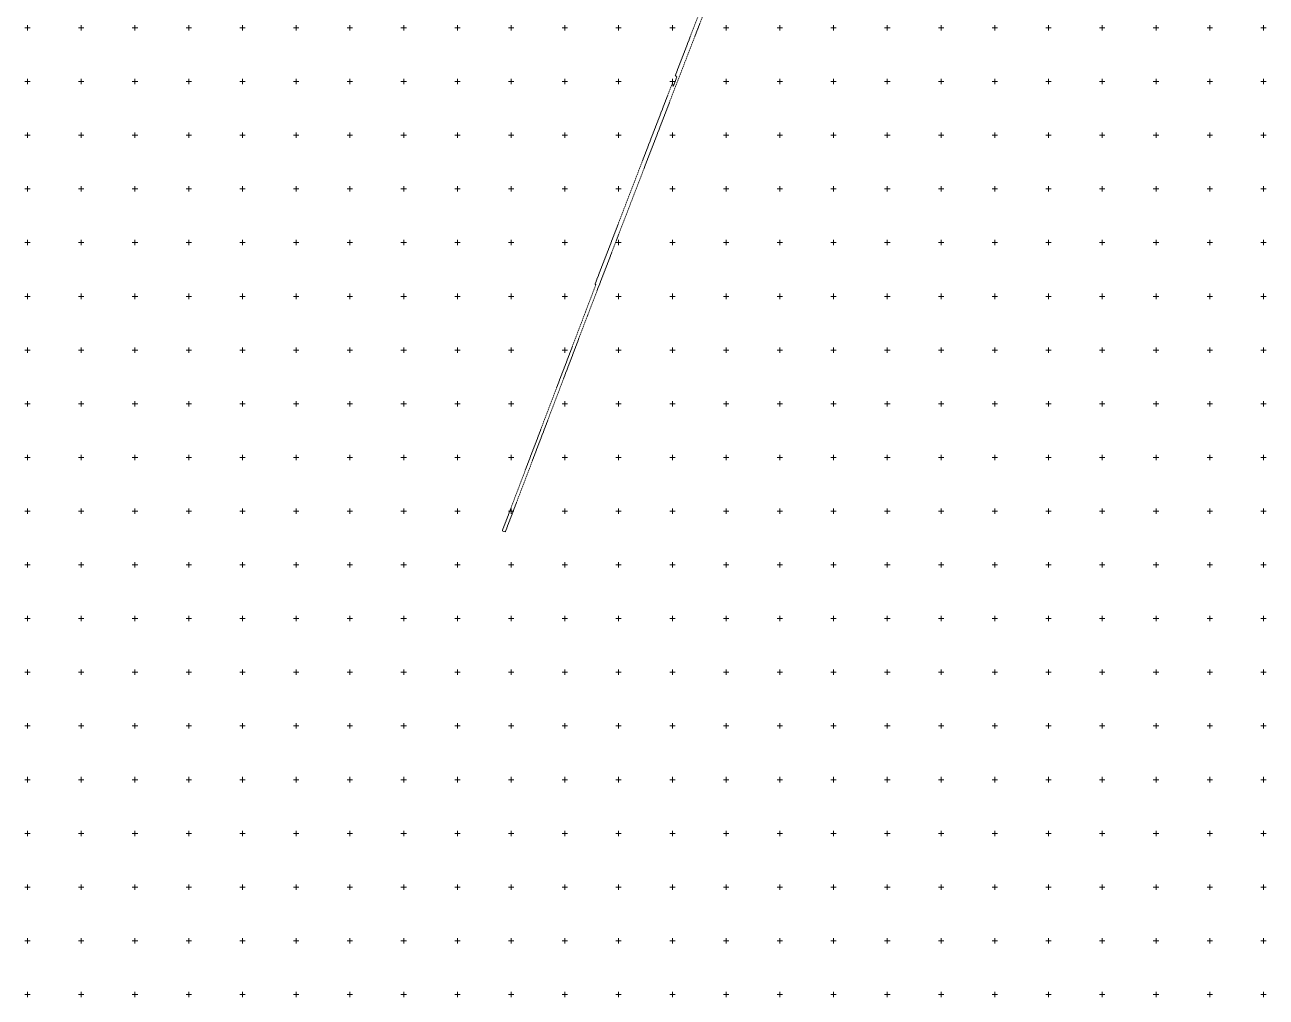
# Model space of a CAD drawing. Header units: metres. Extents: x 7536658 to 7539479, y 5878998 to 5880901.
# Drawn here: x 7538048 to 7539202, y 5878998 to 5879903 of the extents above; entities that cross this region are included whole.
import ezdxf

# ---------------------------------------------------------------- set-up
doc = ezdxf.new("R2010")
doc.units = ezdxf.units.M
doc.linetypes.add('1', pattern=[0])
doc.linetypes.add('GUK', pattern=[2, 1.5, -0.5])
doc.layers.add('Kontury', color=96, linetype='GUK', lineweight=18, true_color=0x008000)
doc.layers.add('Podzial_sekcyjny_krzyze', color=7, linetype='1', lineweight=18)

msp = doc.modelspace()

# ---------------------------------------------------------------- linework, layer by layer
at = {"layer": 'Kontury'}
for p, q in [((7538744.3, 5880094.2), (7538652.7, 5879855.5)), ((7538673.7, 5879899.2), (7538690.5, 5879943)), ((7538672.8, 5879896.9), (7538673.7, 5879899.2)), ((7538599.7, 5879706.8), (7538672.8, 5879896.9)), ((7538654.2, 5879854.3), (7538650.8, 5879845.4)), ((7538652.7, 5879855.5), (7538654.2, 5879854.3)), ((7538650, 5879848.5), (7538578.1, 5879661.4)), ((7538650.8, 5879845.4), (7538650, 5879848.5)), ((7538581.1, 5879658.3), (7538598, 5879702.3)), ((7538598, 5879702.3), (7538599.7, 5879706.8)), ((7538578.8, 5879660.8), (7538569.1, 5879635.4)), ((7538571.2, 5879632.4), (7538581.1, 5879658.3)), ((7538578.1, 5879661.4), (7538578.8, 5879660.8)), ((7538569.1, 5879635.4), (7538491.7, 5879431.6)), ((7538494.6, 5879430.8), (7538571.2, 5879632.4)), ((7538491.7, 5879431.6), (7538494.6, 5879430.8))]:
    msp.add_line(p, q, dxfattribs=at)
at = {"layer": 'Podzial_sekcyjny_krzyze'}
for p, q in [((7538047.5, 5879900), (7538052.5, 5879900)), ((7538050, 5879897.5), (7538050, 5879902.5)), ((7538097.5, 5879900), (7538102.5, 5879900)), ((7538100, 5879897.5), (7538100, 5879902.5)), ((7538147.5, 5879900), (7538152.5, 5879900)), ((7538150, 5879897.5), (7538150, 5879902.5)), ((7538197.5, 5879900), (7538202.5, 5879900)), ((7538200, 5879897.5), (7538200, 5879902.5)), ((7538247.5, 5879900), (7538252.5, 5879900)), ((7538250, 5879897.5), (7538250, 5879902.5)), ((7538297.5, 5879900), (7538302.5, 5879900)), ((7538300, 5879897.5), (7538300, 5879902.5)), ((7538347.5, 5879900), (7538352.5, 5879900)), ((7538350, 5879897.5), (7538350, 5879902.5)), ((7538397.5, 5879900), (7538402.5, 5879900)), ((7538400, 5879897.5), (7538400, 5879902.5)), ((7538447.5, 5879900), (7538452.5, 5879900)), ((7538450, 5879897.5), (7538450, 5879902.5)), ((7538497.5, 5879900), (7538502.5, 5879900)), ((7538500, 5879897.5), (7538500, 5879902.5)), ((7538547.5, 5879900), (7538552.5, 5879900)), ((7538550, 5879897.5), (7538550, 5879902.5)), ((7538597.5, 5879900), (7538602.5, 5879900)), ((7538600, 5879897.5), (7538600, 5879902.5)), ((7538647.5, 5879900), (7538652.5, 5879900)), ((7538650, 5879897.5), (7538650, 5879902.5)), ((7538697.5, 5879900), (7538702.5, 5879900)), ((7538700, 5879897.5), (7538700, 5879902.5)), ((7538747.5, 5879900), (7538752.5, 5879900)), ((7538750, 5879897.5), (7538750, 5879902.5)), ((7538797.5, 5879900), (7538802.5, 5879900)), ((7538800, 5879897.5), (7538800, 5879902.5)), ((7538847.5, 5879900), (7538852.5, 5879900)), ((7538850, 5879897.5), (7538850, 5879902.5)), ((7538897.5, 5879900), (7538902.5, 5879900)), ((7538900, 5879897.5), (7538900, 5879902.5)), ((7538947.5, 5879900), (7538952.5, 5879900)), ((7538950, 5879897.5), (7538950, 5879902.5)), ((7538997.5, 5879900), (7539002.5, 5879900)), ((7539000, 5879897.5), (7539000, 5879902.5)), ((7539047.5, 5879900), (7539052.5, 5879900)), ((7539050, 5879897.5), (7539050, 5879902.5)), ((7539097.5, 5879900), (7539102.5, 5879900)), ((7539100, 5879897.5), (7539100, 5879902.5)), ((7539147.5, 5879900), (7539152.5, 5879900)), ((7539150, 5879897.5), (7539150, 5879902.5)), ((7539197.5, 5879900), (7539202.5, 5879900)), ((7539200, 5879897.5), (7539200, 5879902.5)), ((7538050, 5879847.5), (7538050, 5879852.5)), ((7538100, 5879847.5), (7538100, 5879852.5)), ((7538150, 5879847.5), (7538150, 5879852.5)), ((7538200, 5879847.5), (7538200, 5879852.5)), ((7538250, 5879847.5), (7538250, 5879852.5)), ((7538300, 5879847.5), (7538300, 5879852.5)), ((7538350, 5879847.5), (7538350, 5879852.5)), ((7538400, 5879847.5), (7538400, 5879852.5)), ((7538450, 5879847.5), (7538450, 5879852.5)), ((7538500, 5879847.5), (7538500, 5879852.5)), ((7538550, 5879847.5), (7538550, 5879852.5)), ((7538600, 5879847.5), (7538600, 5879852.5)), ((7538650, 5879847.5), (7538650, 5879852.5)), ((7538700, 5879847.5), (7538700, 5879852.5)), ((7538750, 5879847.5), (7538750, 5879852.5)), ((7538800, 5879847.5), (7538800, 5879852.5)), ((7538850, 5879847.5), (7538850, 5879852.5)), ((7538900, 5879847.5), (7538900, 5879852.5)), ((7538950, 5879847.5), (7538950, 5879852.5)), ((7539000, 5879847.5), (7539000, 5879852.5)), ((7539050, 5879847.5), (7539050, 5879852.5)), ((7539100, 5879847.5), (7539100, 5879852.5)), ((7539150, 5879847.5), (7539150, 5879852.5)), ((7539200, 5879847.5), (7539200, 5879852.5)), ((7538047.5, 5879850), (7538052.5, 5879850)), ((7538097.5, 5879850), (7538102.5, 5879850)), ((7538147.5, 5879850), (7538152.5, 5879850)), ((7538197.5, 5879850), (7538202.5, 5879850)), ((7538247.5, 5879850), (7538252.5, 5879850)), ((7538297.5, 5879850), (7538302.5, 5879850)), ((7538347.5, 5879850), (7538352.5, 5879850)), ((7538397.5, 5879850), (7538402.5, 5879850)), ((7538447.5, 5879850), (7538452.5, 5879850)), ((7538497.5, 5879850), (7538502.5, 5879850)), ((7538547.5, 5879850), (7538552.5, 5879850)), ((7538597.5, 5879850), (7538602.5, 5879850)), ((7538647.5, 5879850), (7538652.5, 5879850)), ((7538697.5, 5879850), (7538702.5, 5879850)), ((7538747.5, 5879850), (7538752.5, 5879850)), ((7538797.5, 5879850), (7538802.5, 5879850)), ((7538847.5, 5879850), (7538852.5, 5879850)), ((7538897.5, 5879850), (7538902.5, 5879850)), ((7538947.5, 5879850), (7538952.5, 5879850)), ((7538997.5, 5879850), (7539002.5, 5879850)), ((7539047.5, 5879850), (7539052.5, 5879850)), ((7539097.5, 5879850), (7539102.5, 5879850)), ((7539147.5, 5879850), (7539152.5, 5879850)), ((7539197.5, 5879850), (7539202.5, 5879850)), ((7538047.5, 5879800), (7538052.5, 5879800)), ((7538050, 5879797.5), (7538050, 5879802.5)), ((7538097.5, 5879800), (7538102.5, 5879800)), ((7538100, 5879797.5), (7538100, 5879802.5)), ((7538147.5, 5879800), (7538152.5, 5879800)), ((7538150, 5879797.5), (7538150, 5879802.5)), ((7538197.5, 5879800), (7538202.5, 5879800)), ((7538200, 5879797.5), (7538200, 5879802.5)), ((7538247.5, 5879800), (7538252.5, 5879800)), ((7538250, 5879797.5), (7538250, 5879802.5)), ((7538297.5, 5879800), (7538302.5, 5879800)), ((7538300, 5879797.5), (7538300, 5879802.5)), ((7538347.5, 5879800), (7538352.5, 5879800)), ((7538350, 5879797.5), (7538350, 5879802.5)), ((7538397.5, 5879800), (7538402.5, 5879800)), ((7538400, 5879797.5), (7538400, 5879802.5)), ((7538447.5, 5879800), (7538452.5, 5879800)), ((7538450, 5879797.5), (7538450, 5879802.5)), ((7538497.5, 5879800), (7538502.5, 5879800)), ((7538500, 5879797.5), (7538500, 5879802.5)), ((7538547.5, 5879800), (7538552.5, 5879800)), ((7538550, 5879797.5), (7538550, 5879802.5)), ((7538597.5, 5879800), (7538602.5, 5879800)), ((7538600, 5879797.5), (7538600, 5879802.5)), ((7538647.5, 5879800), (7538652.5, 5879800)), ((7538650, 5879797.5), (7538650, 5879802.5)), ((7538697.5, 5879800), (7538702.5, 5879800)), ((7538700, 5879797.5), (7538700, 5879802.5)), ((7538747.5, 5879800), (7538752.5, 5879800)), ((7538750, 5879797.5), (7538750, 5879802.5)), ((7538797.5, 5879800), (7538802.5, 5879800)), ((7538800, 5879797.5), (7538800, 5879802.5)), ((7538847.5, 5879800), (7538852.5, 5879800)), ((7538850, 5879797.5), (7538850, 5879802.5)), ((7538897.5, 5879800), (7538902.5, 5879800)), ((7538900, 5879797.5), (7538900, 5879802.5)), ((7538947.5, 5879800), (7538952.5, 5879800)), ((7538950, 5879797.5), (7538950, 5879802.5)), ((7538997.5, 5879800), (7539002.5, 5879800)), ((7539000, 5879797.5), (7539000, 5879802.5)), ((7539047.5, 5879800), (7539052.5, 5879800)), ((7539050, 5879797.5), (7539050, 5879802.5)), ((7539097.5, 5879800), (7539102.5, 5879800)), ((7539100, 5879797.5), (7539100, 5879802.5)), ((7539147.5, 5879800), (7539152.5, 5879800)), ((7539150, 5879797.5), (7539150, 5879802.5)), ((7539197.5, 5879800), (7539202.5, 5879800)), ((7539200, 5879797.5), (7539200, 5879802.5)), ((7538047.5, 5879750), (7538052.5, 5879750)), ((7538050, 5879747.5), (7538050, 5879752.5)), ((7538097.5, 5879750), (7538102.5, 5879750)), ((7538100, 5879747.5), (7538100, 5879752.5)), ((7538147.5, 5879750), (7538152.5, 5879750)), ((7538150, 5879747.5), (7538150, 5879752.5)), ((7538197.5, 5879750), (7538202.5, 5879750)), ((7538200, 5879747.5), (7538200, 5879752.5)), ((7538247.5, 5879750), (7538252.5, 5879750)), ((7538250, 5879747.5), (7538250, 5879752.5)), ((7538297.5, 5879750), (7538302.5, 5879750)), ((7538300, 5879747.5), (7538300, 5879752.5)), ((7538347.5, 5879750), (7538352.5, 5879750)), ((7538350, 5879747.5), (7538350, 5879752.5)), ((7538397.5, 5879750), (7538402.5, 5879750)), ((7538400, 5879747.5), (7538400, 5879752.5)), ((7538447.5, 5879750), (7538452.5, 5879750)), ((7538450, 5879747.5), (7538450, 5879752.5)), ((7538497.5, 5879750), (7538502.5, 5879750)), ((7538500, 5879747.5), (7538500, 5879752.5)), ((7538547.5, 5879750), (7538552.5, 5879750)), ((7538550, 5879747.5), (7538550, 5879752.5)), ((7538597.5, 5879750), (7538602.5, 5879750)), ((7538600, 5879747.5), (7538600, 5879752.5)), ((7538647.5, 5879750), (7538652.5, 5879750)), ((7538650, 5879747.5), (7538650, 5879752.5)), ((7538697.5, 5879750), (7538702.5, 5879750)), ((7538700, 5879747.5), (7538700, 5879752.5)), ((7538747.5, 5879750), (7538752.5, 5879750)), ((7538750, 5879747.5), (7538750, 5879752.5)), ((7538797.5, 5879750), (7538802.5, 5879750)), ((7538800, 5879747.5), (7538800, 5879752.5)), ((7538847.5, 5879750), (7538852.5, 5879750)), ((7538850, 5879747.5), (7538850, 5879752.5)), ((7538897.5, 5879750), (7538902.5, 5879750)), ((7538900, 5879747.5), (7538900, 5879752.5)), ((7538947.5, 5879750), (7538952.5, 5879750)), ((7538950, 5879747.5), (7538950, 5879752.5)), ((7538997.5, 5879750), (7539002.5, 5879750)), ((7539000, 5879747.5), (7539000, 5879752.5)), ((7539047.5, 5879750), (7539052.5, 5879750)), ((7539050, 5879747.5), (7539050, 5879752.5)), ((7539097.5, 5879750), (7539102.5, 5879750)), ((7539100, 5879747.5), (7539100, 5879752.5)), ((7539147.5, 5879750), (7539152.5, 5879750)), ((7539150, 5879747.5), (7539150, 5879752.5)), ((7539197.5, 5879750), (7539202.5, 5879750)), ((7539200, 5879747.5), (7539200, 5879752.5)), ((7538050, 5879697.5), (7538050, 5879702.5)), ((7538100, 5879697.5), (7538100, 5879702.5)), ((7538150, 5879697.5), (7538150, 5879702.5)), ((7538200, 5879697.5), (7538200, 5879702.5)), ((7538250, 5879697.5), (7538250, 5879702.5)), ((7538300, 5879697.5), (7538300, 5879702.5)), ((7538350, 5879697.5), (7538350, 5879702.5)), ((7538400, 5879697.5), (7538400, 5879702.5)), ((7538450, 5879697.5), (7538450, 5879702.5)), ((7538500, 5879697.5), (7538500, 5879702.5)), ((7538550, 5879697.5), (7538550, 5879702.5)), ((7538600, 5879697.5), (7538600, 5879702.5)), ((7538650, 5879697.5), (7538650, 5879702.5)), ((7538700, 5879697.5), (7538700, 5879702.5)), ((7538750, 5879697.5), (7538750, 5879702.5)), ((7538800, 5879697.5), (7538800, 5879702.5)), ((7538850, 5879697.5), (7538850, 5879702.5)), ((7538900, 5879697.5), (7538900, 5879702.5)), ((7538950, 5879697.5), (7538950, 5879702.5)), ((7539000, 5879697.5), (7539000, 5879702.5)), ((7539050, 5879697.5), (7539050, 5879702.5)), ((7539100, 5879697.5), (7539100, 5879702.5)), ((7539150, 5879697.5), (7539150, 5879702.5)), ((7539200, 5879697.5), (7539200, 5879702.5)), ((7538047.5, 5879700), (7538052.5, 5879700)), ((7538097.5, 5879700), (7538102.5, 5879700)), ((7538147.5, 5879700), (7538152.5, 5879700)), ((7538197.5, 5879700), (7538202.5, 5879700)), ((7538247.5, 5879700), (7538252.5, 5879700)), ((7538297.5, 5879700), (7538302.5, 5879700)), ((7538347.5, 5879700), (7538352.5, 5879700)), ((7538397.5, 5879700), (7538402.5, 5879700)), ((7538447.5, 5879700), (7538452.5, 5879700)), ((7538497.5, 5879700), (7538502.5, 5879700)), ((7538547.5, 5879700), (7538552.5, 5879700)), ((7538597.5, 5879700), (7538602.5, 5879700)), ((7538647.5, 5879700), (7538652.5, 5879700)), ((7538697.5, 5879700), (7538702.5, 5879700)), ((7538747.5, 5879700), (7538752.5, 5879700)), ((7538797.5, 5879700), (7538802.5, 5879700)), ((7538847.5, 5879700), (7538852.5, 5879700)), ((7538897.5, 5879700), (7538902.5, 5879700)), ((7538947.5, 5879700), (7538952.5, 5879700)), ((7538997.5, 5879700), (7539002.5, 5879700)), ((7539047.5, 5879700), (7539052.5, 5879700)), ((7539097.5, 5879700), (7539102.5, 5879700)), ((7539147.5, 5879700), (7539152.5, 5879700)), ((7539197.5, 5879700), (7539202.5, 5879700)), ((7538047.5, 5879650), (7538052.5, 5879650)), ((7538050, 5879647.5), (7538050, 5879652.5)), ((7538097.5, 5879650), (7538102.5, 5879650)), ((7538100, 5879647.5), (7538100, 5879652.5)), ((7538147.5, 5879650), (7538152.5, 5879650)), ((7538150, 5879647.5), (7538150, 5879652.5)), ((7538197.5, 5879650), (7538202.5, 5879650)), ((7538200, 5879647.5), (7538200, 5879652.5)), ((7538247.5, 5879650), (7538252.5, 5879650)), ((7538250, 5879647.5), (7538250, 5879652.5)), ((7538297.5, 5879650), (7538302.5, 5879650)), ((7538300, 5879647.5), (7538300, 5879652.5)), ((7538347.5, 5879650), (7538352.5, 5879650)), ((7538350, 5879647.5), (7538350, 5879652.5)), ((7538397.5, 5879650), (7538402.5, 5879650)), ((7538400, 5879647.5), (7538400, 5879652.5)), ((7538447.5, 5879650), (7538452.5, 5879650)), ((7538450, 5879647.5), (7538450, 5879652.5)), ((7538497.5, 5879650), (7538502.5, 5879650)), ((7538500, 5879647.5), (7538500, 5879652.5)), ((7538547.5, 5879650), (7538552.5, 5879650)), ((7538550, 5879647.5), (7538550, 5879652.5)), ((7538597.5, 5879650), (7538602.5, 5879650)), ((7538600, 5879647.5), (7538600, 5879652.5)), ((7538647.5, 5879650), (7538652.5, 5879650)), ((7538650, 5879647.5), (7538650, 5879652.5)), ((7538697.5, 5879650), (7538702.5, 5879650)), ((7538700, 5879647.5), (7538700, 5879652.5)), ((7538747.5, 5879650), (7538752.5, 5879650)), ((7538750, 5879647.5), (7538750, 5879652.5)), ((7538797.5, 5879650), (7538802.5, 5879650)), ((7538800, 5879647.5), (7538800, 5879652.5)), ((7538847.5, 5879650), (7538852.5, 5879650)), ((7538850, 5879647.5), (7538850, 5879652.5)), ((7538897.5, 5879650), (7538902.5, 5879650)), ((7538900, 5879647.5), (7538900, 5879652.5)), ((7538947.5, 5879650), (7538952.5, 5879650)), ((7538950, 5879647.5), (7538950, 5879652.5)), ((7538997.5, 5879650), (7539002.5, 5879650)), ((7539000, 5879647.5), (7539000, 5879652.5)), ((7539047.5, 5879650), (7539052.5, 5879650)), ((7539050, 5879647.5), (7539050, 5879652.5)), ((7539097.5, 5879650), (7539102.5, 5879650)), ((7539100, 5879647.5), (7539100, 5879652.5)), ((7539147.5, 5879650), (7539152.5, 5879650)), ((7539150, 5879647.5), (7539150, 5879652.5)), ((7539197.5, 5879650), (7539202.5, 5879650)), ((7539200, 5879647.5), (7539200, 5879652.5)), ((7538047.5, 5879600), (7538052.5, 5879600)), ((7538050, 5879597.5), (7538050, 5879602.5)), ((7538097.5, 5879600), (7538102.5, 5879600)), ((7538100, 5879597.5), (7538100, 5879602.5)), ((7538147.5, 5879600), (7538152.5, 5879600)), ((7538150, 5879597.5), (7538150, 5879602.5)), ((7538197.5, 5879600), (7538202.5, 5879600)), ((7538200, 5879597.5), (7538200, 5879602.5)), ((7538247.5, 5879600), (7538252.5, 5879600)), ((7538250, 5879597.5), (7538250, 5879602.5)), ((7538297.5, 5879600), (7538302.5, 5879600)), ((7538300, 5879597.5), (7538300, 5879602.5)), ((7538347.5, 5879600), (7538352.5, 5879600)), ((7538350, 5879597.5), (7538350, 5879602.5)), ((7538397.5, 5879600), (7538402.5, 5879600)), ((7538400, 5879597.5), (7538400, 5879602.5)), ((7538447.5, 5879600), (7538452.5, 5879600)), ((7538450, 5879597.5), (7538450, 5879602.5)), ((7538497.5, 5879600), (7538502.5, 5879600)), ((7538500, 5879597.5), (7538500, 5879602.5)), ((7538547.5, 5879600), (7538552.5, 5879600)), ((7538550, 5879597.5), (7538550, 5879602.5)), ((7538597.5, 5879600), (7538602.5, 5879600)), ((7538600, 5879597.5), (7538600, 5879602.5)), ((7538647.5, 5879600), (7538652.5, 5879600)), ((7538650, 5879597.5), (7538650, 5879602.5)), ((7538697.5, 5879600), (7538702.5, 5879600)), ((7538700, 5879597.5), (7538700, 5879602.5)), ((7538747.5, 5879600), (7538752.5, 5879600)), ((7538750, 5879597.5), (7538750, 5879602.5)), ((7538797.5, 5879600), (7538802.5, 5879600)), ((7538800, 5879597.5), (7538800, 5879602.5)), ((7538847.5, 5879600), (7538852.5, 5879600)), ((7538850, 5879597.5), (7538850, 5879602.5)), ((7538897.5, 5879600), (7538902.5, 5879600)), ((7538900, 5879597.5), (7538900, 5879602.5)), ((7538947.5, 5879600), (7538952.5, 5879600)), ((7538950, 5879597.5), (7538950, 5879602.5)), ((7538997.5, 5879600), (7539002.5, 5879600)), ((7539000, 5879597.5), (7539000, 5879602.5)), ((7539047.5, 5879600), (7539052.5, 5879600)), ((7539050, 5879597.5), (7539050, 5879602.5)), ((7539097.5, 5879600), (7539102.5, 5879600)), ((7539100, 5879597.5), (7539100, 5879602.5)), ((7539147.5, 5879600), (7539152.5, 5879600)), ((7539150, 5879597.5), (7539150, 5879602.5)), ((7539197.5, 5879600), (7539202.5, 5879600)), ((7539200, 5879597.5), (7539200, 5879602.5)), ((7538050, 5879547.5), (7538050, 5879552.5)), ((7538100, 5879547.5), (7538100, 5879552.5)), ((7538150, 5879547.5), (7538150, 5879552.5)), ((7538200, 5879547.5), (7538200, 5879552.5)), ((7538250, 5879547.5), (7538250, 5879552.5)), ((7538300, 5879547.5), (7538300, 5879552.5)), ((7538350, 5879547.5), (7538350, 5879552.5)), ((7538400, 5879547.5), (7538400, 5879552.5)), ((7538450, 5879547.5), (7538450, 5879552.5)), ((7538500, 5879547.5), (7538500, 5879552.5)), ((7538550, 5879547.5), (7538550, 5879552.5)), ((7538600, 5879547.5), (7538600, 5879552.5)), ((7538650, 5879547.5), (7538650, 5879552.5)), ((7538700, 5879547.5), (7538700, 5879552.5)), ((7538750, 5879547.5), (7538750, 5879552.5)), ((7538800, 5879547.5), (7538800, 5879552.5)), ((7538850, 5879547.5), (7538850, 5879552.5)), ((7538900, 5879547.5), (7538900, 5879552.5)), ((7538950, 5879547.5), (7538950, 5879552.5)), ((7539000, 5879547.5), (7539000, 5879552.5)), ((7539050, 5879547.5), (7539050, 5879552.5)), ((7539100, 5879547.5), (7539100, 5879552.5)), ((7539150, 5879547.5), (7539150, 5879552.5)), ((7539200, 5879547.5), (7539200, 5879552.5)), ((7538047.5, 5879550), (7538052.5, 5879550)), ((7538097.5, 5879550), (7538102.5, 5879550)), ((7538147.5, 5879550), (7538152.5, 5879550)), ((7538197.5, 5879550), (7538202.5, 5879550)), ((7538247.5, 5879550), (7538252.5, 5879550)), ((7538297.5, 5879550), (7538302.5, 5879550)), ((7538347.5, 5879550), (7538352.5, 5879550)), ((7538397.5, 5879550), (7538402.5, 5879550)), ((7538447.5, 5879550), (7538452.5, 5879550)), ((7538497.5, 5879550), (7538502.5, 5879550)), ((7538547.5, 5879550), (7538552.5, 5879550)), ((7538597.5, 5879550), (7538602.5, 5879550)), ((7538647.5, 5879550), (7538652.5, 5879550)), ((7538697.5, 5879550), (7538702.5, 5879550)), ((7538747.5, 5879550), (7538752.5, 5879550)), ((7538797.5, 5879550), (7538802.5, 5879550)), ((7538847.5, 5879550), (7538852.5, 5879550)), ((7538897.5, 5879550), (7538902.5, 5879550)), ((7538947.5, 5879550), (7538952.5, 5879550)), ((7538997.5, 5879550), (7539002.5, 5879550)), ((7539047.5, 5879550), (7539052.5, 5879550)), ((7539097.5, 5879550), (7539102.5, 5879550)), ((7539147.5, 5879550), (7539152.5, 5879550)), ((7539197.5, 5879550), (7539202.5, 5879550)), ((7538047.5, 5879500), (7538052.5, 5879500)), ((7538050, 5879497.5), (7538050, 5879502.5)), ((7538097.5, 5879500), (7538102.5, 5879500)), ((7538100, 5879497.5), (7538100, 5879502.5)), ((7538147.5, 5879500), (7538152.5, 5879500)), ((7538150, 5879497.5), (7538150, 5879502.5)), ((7538197.5, 5879500), (7538202.5, 5879500)), ((7538200, 5879497.5), (7538200, 5879502.5)), ((7538247.5, 5879500), (7538252.5, 5879500)), ((7538250, 5879497.5), (7538250, 5879502.5)), ((7538297.5, 5879500), (7538302.5, 5879500)), ((7538300, 5879497.5), (7538300, 5879502.5)), ((7538347.5, 5879500), (7538352.5, 5879500)), ((7538350, 5879497.5), (7538350, 5879502.5)), ((7538397.5, 5879500), (7538402.5, 5879500)), ((7538400, 5879497.5), (7538400, 5879502.5)), ((7538447.5, 5879500), (7538452.5, 5879500)), ((7538450, 5879497.5), (7538450, 5879502.5)), ((7538497.5, 5879500), (7538502.5, 5879500)), ((7538500, 5879497.5), (7538500, 5879502.5)), ((7538547.5, 5879500), (7538552.5, 5879500)), ((7538550, 5879497.5), (7538550, 5879502.5)), ((7538597.5, 5879500), (7538602.5, 5879500)), ((7538600, 5879497.5), (7538600, 5879502.5)), ((7538647.5, 5879500), (7538652.5, 5879500)), ((7538650, 5879497.5), (7538650, 5879502.5)), ((7538697.5, 5879500), (7538702.5, 5879500)), ((7538700, 5879497.5), (7538700, 5879502.5)), ((7538747.5, 5879500), (7538752.5, 5879500)), ((7538750, 5879497.5), (7538750, 5879502.5)), ((7538797.5, 5879500), (7538802.5, 5879500)), ((7538800, 5879497.5), (7538800, 5879502.5)), ((7538847.5, 5879500), (7538852.5, 5879500)), ((7538850, 5879497.5), (7538850, 5879502.5)), ((7538897.5, 5879500), (7538902.5, 5879500)), ((7538900, 5879497.5), (7538900, 5879502.5)), ((7538947.5, 5879500), (7538952.5, 5879500)), ((7538950, 5879497.5), (7538950, 5879502.5)), ((7538997.5, 5879500), (7539002.5, 5879500)), ((7539000, 5879497.5), (7539000, 5879502.5)), ((7539047.5, 5879500), (7539052.5, 5879500)), ((7539050, 5879497.5), (7539050, 5879502.5)), ((7539097.5, 5879500), (7539102.5, 5879500)), ((7539100, 5879497.5), (7539100, 5879502.5)), ((7539147.5, 5879500), (7539152.5, 5879500)), ((7539150, 5879497.5), (7539150, 5879502.5)), ((7539197.5, 5879500), (7539202.5, 5879500)), ((7539200, 5879497.5), (7539200, 5879502.5)), ((7538047.5, 5879450), (7538052.5, 5879450)), ((7538050, 5879447.5), (7538050, 5879452.5)), ((7538097.5, 5879450), (7538102.5, 5879450)), ((7538100, 5879447.5), (7538100, 5879452.5)), ((7538147.5, 5879450), (7538152.5, 5879450)), ((7538150, 5879447.5), (7538150, 5879452.5)), ((7538197.5, 5879450), (7538202.5, 5879450)), ((7538200, 5879447.5), (7538200, 5879452.5)), ((7538247.5, 5879450), (7538252.5, 5879450)), ((7538250, 5879447.5), (7538250, 5879452.5)), ((7538297.5, 5879450), (7538302.5, 5879450)), ((7538300, 5879447.5), (7538300, 5879452.5)), ((7538347.5, 5879450), (7538352.5, 5879450)), ((7538350, 5879447.5), (7538350, 5879452.5)), ((7538397.5, 5879450), (7538402.5, 5879450)), ((7538400, 5879447.5), (7538400, 5879452.5)), ((7538447.5, 5879450), (7538452.5, 5879450)), ((7538450, 5879447.5), (7538450, 5879452.5)), ((7538497.5, 5879450), (7538502.5, 5879450)), ((7538500, 5879447.5), (7538500, 5879452.5)), ((7538547.5, 5879450), (7538552.5, 5879450)), ((7538550, 5879447.5), (7538550, 5879452.5)), ((7538597.5, 5879450), (7538602.5, 5879450)), ((7538600, 5879447.5), (7538600, 5879452.5)), ((7538647.5, 5879450), (7538652.5, 5879450)), ((7538650, 5879447.5), (7538650, 5879452.5)), ((7538697.5, 5879450), (7538702.5, 5879450)), ((7538700, 5879447.5), (7538700, 5879452.5)), ((7538747.5, 5879450), (7538752.5, 5879450)), ((7538750, 5879447.5), (7538750, 5879452.5)), ((7538797.5, 5879450), (7538802.5, 5879450)), ((7538800, 5879447.5), (7538800, 5879452.5)), ((7538847.5, 5879450), (7538852.5, 5879450)), ((7538850, 5879447.5), (7538850, 5879452.5)), ((7538897.5, 5879450), (7538902.5, 5879450)), ((7538900, 5879447.5), (7538900, 5879452.5)), ((7538947.5, 5879450), (7538952.5, 5879450)), ((7538950, 5879447.5), (7538950, 5879452.5)), ((7538997.5, 5879450), (7539002.5, 5879450)), ((7539000, 5879447.5), (7539000, 5879452.5)), ((7539047.5, 5879450), (7539052.5, 5879450)), ((7539050, 5879447.5), (7539050, 5879452.5)), ((7539097.5, 5879450), (7539102.5, 5879450)), ((7539100, 5879447.5), (7539100, 5879452.5)), ((7539147.5, 5879450), (7539152.5, 5879450)), ((7539150, 5879447.5), (7539150, 5879452.5)), ((7539197.5, 5879450), (7539202.5, 5879450)), ((7539200, 5879447.5), (7539200, 5879452.5)), ((7538050, 5879397.5), (7538050, 5879402.5)), ((7538100, 5879397.5), (7538100, 5879402.5)), ((7538150, 5879397.5), (7538150, 5879402.5)), ((7538200, 5879397.5), (7538200, 5879402.5)), ((7538250, 5879397.5), (7538250, 5879402.5)), ((7538300, 5879397.5), (7538300, 5879402.5)), ((7538350, 5879397.5), (7538350, 5879402.5)), ((7538400, 5879397.5), (7538400, 5879402.5)), ((7538450, 5879397.5), (7538450, 5879402.5)), ((7538500, 5879397.5), (7538500, 5879402.5)), ((7538550, 5879397.5), (7538550, 5879402.5)), ((7538600, 5879397.5), (7538600, 5879402.5)), ((7538650, 5879397.5), (7538650, 5879402.5)), ((7538700, 5879397.5), (7538700, 5879402.5)), ((7538750, 5879397.5), (7538750, 5879402.5)), ((7538800, 5879397.5), (7538800, 5879402.5)), ((7538850, 5879397.5), (7538850, 5879402.5)), ((7538900, 5879397.5), (7538900, 5879402.5)), ((7538950, 5879397.5), (7538950, 5879402.5)), ((7539000, 5879397.5), (7539000, 5879402.5)), ((7539050, 5879397.5), (7539050, 5879402.5)), ((7539100, 5879397.5), (7539100, 5879402.5)), ((7539150, 5879397.5), (7539150, 5879402.5)), ((7539200, 5879397.5), (7539200, 5879402.5)), ((7538047.5, 5879400), (7538052.5, 5879400)), ((7538097.5, 5879400), (7538102.5, 5879400)), ((7538147.5, 5879400), (7538152.5, 5879400)), ((7538197.5, 5879400), (7538202.5, 5879400)), ((7538247.5, 5879400), (7538252.5, 5879400)), ((7538297.5, 5879400), (7538302.5, 5879400)), ((7538347.5, 5879400), (7538352.5, 5879400)), ((7538397.5, 5879400), (7538402.5, 5879400)), ((7538447.5, 5879400), (7538452.5, 5879400)), ((7538497.5, 5879400), (7538502.5, 5879400)), ((7538547.5, 5879400), (7538552.5, 5879400)), ((7538597.5, 5879400), (7538602.5, 5879400)), ((7538647.5, 5879400), (7538652.5, 5879400)), ((7538697.5, 5879400), (7538702.5, 5879400)), ((7538747.5, 5879400), (7538752.5, 5879400)), ((7538797.5, 5879400), (7538802.5, 5879400)), ((7538847.5, 5879400), (7538852.5, 5879400)), ((7538897.5, 5879400), (7538902.5, 5879400)), ((7538947.5, 5879400), (7538952.5, 5879400)), ((7538997.5, 5879400), (7539002.5, 5879400)), ((7539047.5, 5879400), (7539052.5, 5879400)), ((7539097.5, 5879400), (7539102.5, 5879400)), ((7539147.5, 5879400), (7539152.5, 5879400)), ((7539197.5, 5879400), (7539202.5, 5879400)), ((7538047.5, 5879350), (7538052.5, 5879350)), ((7538050, 5879347.5), (7538050, 5879352.5)), ((7538097.5, 5879350), (7538102.5, 5879350)), ((7538100, 5879347.5), (7538100, 5879352.5)), ((7538147.5, 5879350), (7538152.5, 5879350)), ((7538150, 5879347.5), (7538150, 5879352.5)), ((7538197.5, 5879350), (7538202.5, 5879350)), ((7538200, 5879347.5), (7538200, 5879352.5)), ((7538247.5, 5879350), (7538252.5, 5879350)), ((7538250, 5879347.5), (7538250, 5879352.5)), ((7538297.5, 5879350), (7538302.5, 5879350)), ((7538300, 5879347.5), (7538300, 5879352.5)), ((7538347.5, 5879350), (7538352.5, 5879350)), ((7538350, 5879347.5), (7538350, 5879352.5)), ((7538397.5, 5879350), (7538402.5, 5879350)), ((7538400, 5879347.5), (7538400, 5879352.5)), ((7538447.5, 5879350), (7538452.5, 5879350)), ((7538450, 5879347.5), (7538450, 5879352.5)), ((7538497.5, 5879350), (7538502.5, 5879350)), ((7538500, 5879347.5), (7538500, 5879352.5)), ((7538547.5, 5879350), (7538552.5, 5879350)), ((7538550, 5879347.5), (7538550, 5879352.5)), ((7538597.5, 5879350), (7538602.5, 5879350)), ((7538600, 5879347.5), (7538600, 5879352.5)), ((7538647.5, 5879350), (7538652.5, 5879350)), ((7538650, 5879347.5), (7538650, 5879352.5)), ((7538697.5, 5879350), (7538702.5, 5879350)), ((7538700, 5879347.5), (7538700, 5879352.5)), ((7538747.5, 5879350), (7538752.5, 5879350)), ((7538750, 5879347.5), (7538750, 5879352.5)), ((7538797.5, 5879350), (7538802.5, 5879350)), ((7538800, 5879347.5), (7538800, 5879352.5)), ((7538847.5, 5879350), (7538852.5, 5879350)), ((7538850, 5879347.5), (7538850, 5879352.5)), ((7538897.5, 5879350), (7538902.5, 5879350)), ((7538900, 5879347.5), (7538900, 5879352.5)), ((7538947.5, 5879350), (7538952.5, 5879350)), ((7538950, 5879347.5), (7538950, 5879352.5)), ((7538997.5, 5879350), (7539002.5, 5879350)), ((7539000, 5879347.5), (7539000, 5879352.5)), ((7539047.5, 5879350), (7539052.5, 5879350)), ((7539050, 5879347.5), (7539050, 5879352.5)), ((7539097.5, 5879350), (7539102.5, 5879350)), ((7539100, 5879347.5), (7539100, 5879352.5)), ((7539147.5, 5879350), (7539152.5, 5879350)), ((7539150, 5879347.5), (7539150, 5879352.5)), ((7539197.5, 5879350), (7539202.5, 5879350)), ((7539200, 5879347.5), (7539200, 5879352.5)), ((7538047.5, 5879300), (7538052.5, 5879300)), ((7538050, 5879297.5), (7538050, 5879302.5)), ((7538097.5, 5879300), (7538102.5, 5879300)), ((7538100, 5879297.5), (7538100, 5879302.5)), ((7538147.5, 5879300), (7538152.5, 5879300)), ((7538150, 5879297.5), (7538150, 5879302.5)), ((7538197.5, 5879300), (7538202.5, 5879300)), ((7538200, 5879297.5), (7538200, 5879302.5)), ((7538247.5, 5879300), (7538252.5, 5879300)), ((7538250, 5879297.5), (7538250, 5879302.5)), ((7538297.5, 5879300), (7538302.5, 5879300)), ((7538300, 5879297.5), (7538300, 5879302.5)), ((7538347.5, 5879300), (7538352.5, 5879300)), ((7538350, 5879297.5), (7538350, 5879302.5)), ((7538397.5, 5879300), (7538402.5, 5879300)), ((7538400, 5879297.5), (7538400, 5879302.5)), ((7538447.5, 5879300), (7538452.5, 5879300)), ((7538450, 5879297.5), (7538450, 5879302.5)), ((7538497.5, 5879300), (7538502.5, 5879300)), ((7538500, 5879297.5), (7538500, 5879302.5)), ((7538547.5, 5879300), (7538552.5, 5879300)), ((7538550, 5879297.5), (7538550, 5879302.5)), ((7538597.5, 5879300), (7538602.5, 5879300)), ((7538600, 5879297.5), (7538600, 5879302.5)), ((7538647.5, 5879300), (7538652.5, 5879300)), ((7538650, 5879297.5), (7538650, 5879302.5)), ((7538697.5, 5879300), (7538702.5, 5879300)), ((7538700, 5879297.5), (7538700, 5879302.5)), ((7538747.5, 5879300), (7538752.5, 5879300)), ((7538750, 5879297.5), (7538750, 5879302.5)), ((7538797.5, 5879300), (7538802.5, 5879300)), ((7538800, 5879297.5), (7538800, 5879302.5)), ((7538847.5, 5879300), (7538852.5, 5879300)), ((7538850, 5879297.5), (7538850, 5879302.5)), ((7538897.5, 5879300), (7538902.5, 5879300)), ((7538900, 5879297.5), (7538900, 5879302.5)), ((7538947.5, 5879300), (7538952.5, 5879300)), ((7538950, 5879297.5), (7538950, 5879302.5)), ((7538997.5, 5879300), (7539002.5, 5879300)), ((7539000, 5879297.5), (7539000, 5879302.5)), ((7539047.5, 5879300), (7539052.5, 5879300)), ((7539050, 5879297.5), (7539050, 5879302.5)), ((7539097.5, 5879300), (7539102.5, 5879300)), ((7539100, 5879297.5), (7539100, 5879302.5)), ((7539147.5, 5879300), (7539152.5, 5879300)), ((7539150, 5879297.5), (7539150, 5879302.5)), ((7539197.5, 5879300), (7539202.5, 5879300)), ((7539200, 5879297.5), (7539200, 5879302.5)), ((7538050, 5879247.5), (7538050, 5879252.5)), ((7538100, 5879247.5), (7538100, 5879252.5)), ((7538150, 5879247.5), (7538150, 5879252.5)), ((7538200, 5879247.5), (7538200, 5879252.5)), ((7538250, 5879247.5), (7538250, 5879252.5)), ((7538300, 5879247.5), (7538300, 5879252.5)), ((7538350, 5879247.5), (7538350, 5879252.5)), ((7538400, 5879247.5), (7538400, 5879252.5)), ((7538450, 5879247.5), (7538450, 5879252.5)), ((7538500, 5879247.5), (7538500, 5879252.5)), ((7538550, 5879247.5), (7538550, 5879252.5)), ((7538600, 5879247.5), (7538600, 5879252.5)), ((7538650, 5879247.5), (7538650, 5879252.5)), ((7538700, 5879247.5), (7538700, 5879252.5)), ((7538750, 5879247.5), (7538750, 5879252.5)), ((7538800, 5879247.5), (7538800, 5879252.5)), ((7538850, 5879247.5), (7538850, 5879252.5)), ((7538900, 5879247.5), (7538900, 5879252.5)), ((7538950, 5879247.5), (7538950, 5879252.5)), ((7539000, 5879247.5), (7539000, 5879252.5)), ((7539050, 5879247.5), (7539050, 5879252.5)), ((7539100, 5879247.5), (7539100, 5879252.5)), ((7539150, 5879247.5), (7539150, 5879252.5)), ((7539200, 5879247.5), (7539200, 5879252.5)), ((7538047.5, 5879250), (7538052.5, 5879250)), ((7538097.5, 5879250), (7538102.5, 5879250)), ((7538147.5, 5879250), (7538152.5, 5879250)), ((7538197.5, 5879250), (7538202.5, 5879250)), ((7538247.5, 5879250), (7538252.5, 5879250)), ((7538297.5, 5879250), (7538302.5, 5879250)), ((7538347.5, 5879250), (7538352.5, 5879250)), ((7538397.5, 5879250), (7538402.5, 5879250)), ((7538447.5, 5879250), (7538452.5, 5879250)), ((7538497.5, 5879250), (7538502.5, 5879250)), ((7538547.5, 5879250), (7538552.5, 5879250)), ((7538597.5, 5879250), (7538602.5, 5879250)), ((7538647.5, 5879250), (7538652.5, 5879250)), ((7538697.5, 5879250), (7538702.5, 5879250)), ((7538747.5, 5879250), (7538752.5, 5879250)), ((7538797.5, 5879250), (7538802.5, 5879250)), ((7538847.5, 5879250), (7538852.5, 5879250)), ((7538897.5, 5879250), (7538902.5, 5879250)), ((7538947.5, 5879250), (7538952.5, 5879250)), ((7538997.5, 5879250), (7539002.5, 5879250)), ((7539047.5, 5879250), (7539052.5, 5879250)), ((7539097.5, 5879250), (7539102.5, 5879250)), ((7539147.5, 5879250), (7539152.5, 5879250)), ((7539197.5, 5879250), (7539202.5, 5879250)), ((7538047.5, 5879200), (7538052.5, 5879200)), ((7538050, 5879197.5), (7538050, 5879202.5)), ((7538097.5, 5879200), (7538102.5, 5879200)), ((7538100, 5879197.5), (7538100, 5879202.5)), ((7538147.5, 5879200), (7538152.5, 5879200)), ((7538150, 5879197.5), (7538150, 5879202.5)), ((7538197.5, 5879200), (7538202.5, 5879200)), ((7538200, 5879197.5), (7538200, 5879202.5)), ((7538247.5, 5879200), (7538252.5, 5879200)), ((7538250, 5879197.5), (7538250, 5879202.5)), ((7538297.5, 5879200), (7538302.5, 5879200)), ((7538300, 5879197.5), (7538300, 5879202.5)), ((7538347.5, 5879200), (7538352.5, 5879200)), ((7538350, 5879197.5), (7538350, 5879202.5)), ((7538397.5, 5879200), (7538402.5, 5879200)), ((7538400, 5879197.5), (7538400, 5879202.5)), ((7538447.5, 5879200), (7538452.5, 5879200)), ((7538450, 5879197.5), (7538450, 5879202.5)), ((7538497.5, 5879200), (7538502.5, 5879200)), ((7538500, 5879197.5), (7538500, 5879202.5)), ((7538547.5, 5879200), (7538552.5, 5879200)), ((7538550, 5879197.5), (7538550, 5879202.5)), ((7538597.5, 5879200), (7538602.5, 5879200)), ((7538600, 5879197.5), (7538600, 5879202.5)), ((7538647.5, 5879200), (7538652.5, 5879200)), ((7538650, 5879197.5), (7538650, 5879202.5)), ((7538697.5, 5879200), (7538702.5, 5879200)), ((7538700, 5879197.5), (7538700, 5879202.5)), ((7538747.5, 5879200), (7538752.5, 5879200)), ((7538750, 5879197.5), (7538750, 5879202.5)), ((7538797.5, 5879200), (7538802.5, 5879200)), ((7538800, 5879197.5), (7538800, 5879202.5)), ((7538847.5, 5879200), (7538852.5, 5879200)), ((7538850, 5879197.5), (7538850, 5879202.5)), ((7538897.5, 5879200), (7538902.5, 5879200)), ((7538900, 5879197.5), (7538900, 5879202.5)), ((7538947.5, 5879200), (7538952.5, 5879200)), ((7538950, 5879197.5), (7538950, 5879202.5)), ((7538997.5, 5879200), (7539002.5, 5879200)), ((7539000, 5879197.5), (7539000, 5879202.5)), ((7539047.5, 5879200), (7539052.5, 5879200)), ((7539050, 5879197.5), (7539050, 5879202.5)), ((7539097.5, 5879200), (7539102.5, 5879200)), ((7539100, 5879197.5), (7539100, 5879202.5)), ((7539147.5, 5879200), (7539152.5, 5879200)), ((7539150, 5879197.5), (7539150, 5879202.5)), ((7539197.5, 5879200), (7539202.5, 5879200)), ((7539200, 5879197.5), (7539200, 5879202.5)), ((7538047.5, 5879150), (7538052.5, 5879150)), ((7538050, 5879147.5), (7538050, 5879152.5)), ((7538097.5, 5879150), (7538102.5, 5879150)), ((7538100, 5879147.5), (7538100, 5879152.5)), ((7538147.5, 5879150), (7538152.5, 5879150)), ((7538150, 5879147.5), (7538150, 5879152.5)), ((7538197.5, 5879150), (7538202.5, 5879150)), ((7538200, 5879147.5), (7538200, 5879152.5)), ((7538247.5, 5879150), (7538252.5, 5879150)), ((7538250, 5879147.5), (7538250, 5879152.5)), ((7538297.5, 5879150), (7538302.5, 5879150)), ((7538300, 5879147.5), (7538300, 5879152.5)), ((7538347.5, 5879150), (7538352.5, 5879150)), ((7538350, 5879147.5), (7538350, 5879152.5)), ((7538397.5, 5879150), (7538402.5, 5879150)), ((7538400, 5879147.5), (7538400, 5879152.5)), ((7538447.5, 5879150), (7538452.5, 5879150)), ((7538450, 5879147.5), (7538450, 5879152.5)), ((7538497.5, 5879150), (7538502.5, 5879150)), ((7538500, 5879147.5), (7538500, 5879152.5)), ((7538547.5, 5879150), (7538552.5, 5879150)), ((7538550, 5879147.5), (7538550, 5879152.5)), ((7538597.5, 5879150), (7538602.5, 5879150)), ((7538600, 5879147.5), (7538600, 5879152.5)), ((7538647.5, 5879150), (7538652.5, 5879150)), ((7538650, 5879147.5), (7538650, 5879152.5)), ((7538697.5, 5879150), (7538702.5, 5879150)), ((7538700, 5879147.5), (7538700, 5879152.5)), ((7538747.5, 5879150), (7538752.5, 5879150)), ((7538750, 5879147.5), (7538750, 5879152.5)), ((7538797.5, 5879150), (7538802.5, 5879150)), ((7538800, 5879147.5), (7538800, 5879152.5)), ((7538847.5, 5879150), (7538852.5, 5879150)), ((7538850, 5879147.5), (7538850, 5879152.5)), ((7538897.5, 5879150), (7538902.5, 5879150)), ((7538900, 5879147.5), (7538900, 5879152.5)), ((7538947.5, 5879150), (7538952.5, 5879150)), ((7538950, 5879147.5), (7538950, 5879152.5)), ((7538997.5, 5879150), (7539002.5, 5879150)), ((7539000, 5879147.5), (7539000, 5879152.5)), ((7539047.5, 5879150), (7539052.5, 5879150)), ((7539050, 5879147.5), (7539050, 5879152.5)), ((7539097.5, 5879150), (7539102.5, 5879150)), ((7539100, 5879147.5), (7539100, 5879152.5)), ((7539147.5, 5879150), (7539152.5, 5879150)), ((7539150, 5879147.5), (7539150, 5879152.5)), ((7539197.5, 5879150), (7539202.5, 5879150)), ((7539200, 5879147.5), (7539200, 5879152.5)), ((7538050, 5879097.5), (7538050, 5879102.5)), ((7538100, 5879097.5), (7538100, 5879102.5)), ((7538150, 5879097.5), (7538150, 5879102.5)), ((7538200, 5879097.5), (7538200, 5879102.5)), ((7538250, 5879097.5), (7538250, 5879102.5)), ((7538300, 5879097.5), (7538300, 5879102.5)), ((7538350, 5879097.5), (7538350, 5879102.5)), ((7538400, 5879097.5), (7538400, 5879102.5)), ((7538450, 5879097.5), (7538450, 5879102.5)), ((7538500, 5879097.5), (7538500, 5879102.5)), ((7538550, 5879097.5), (7538550, 5879102.5)), ((7538600, 5879097.5), (7538600, 5879102.5)), ((7538650, 5879097.5), (7538650, 5879102.5)), ((7538700, 5879097.5), (7538700, 5879102.5)), ((7538750, 5879097.5), (7538750, 5879102.5)), ((7538800, 5879097.5), (7538800, 5879102.5)), ((7538850, 5879097.5), (7538850, 5879102.5)), ((7538900, 5879097.5), (7538900, 5879102.5)), ((7538950, 5879097.5), (7538950, 5879102.5)), ((7539000, 5879097.5), (7539000, 5879102.5)), ((7539050, 5879097.5), (7539050, 5879102.5)), ((7539100, 5879097.5), (7539100, 5879102.5)), ((7539150, 5879097.5), (7539150, 5879102.5)), ((7539200, 5879097.5), (7539200, 5879102.5)), ((7538047.5, 5879100), (7538052.5, 5879100)), ((7538097.5, 5879100), (7538102.5, 5879100)), ((7538147.5, 5879100), (7538152.5, 5879100)), ((7538197.5, 5879100), (7538202.5, 5879100)), ((7538247.5, 5879100), (7538252.5, 5879100)), ((7538297.5, 5879100), (7538302.5, 5879100)), ((7538347.5, 5879100), (7538352.5, 5879100)), ((7538397.5, 5879100), (7538402.5, 5879100)), ((7538447.5, 5879100), (7538452.5, 5879100)), ((7538497.5, 5879100), (7538502.5, 5879100)), ((7538547.5, 5879100), (7538552.5, 5879100)), ((7538597.5, 5879100), (7538602.5, 5879100)), ((7538647.5, 5879100), (7538652.5, 5879100)), ((7538697.5, 5879100), (7538702.5, 5879100)), ((7538747.5, 5879100), (7538752.5, 5879100)), ((7538797.5, 5879100), (7538802.5, 5879100)), ((7538847.5, 5879100), (7538852.5, 5879100)), ((7538897.5, 5879100), (7538902.5, 5879100)), ((7538947.5, 5879100), (7538952.5, 5879100)), ((7538997.5, 5879100), (7539002.5, 5879100)), ((7539047.5, 5879100), (7539052.5, 5879100)), ((7539097.5, 5879100), (7539102.5, 5879100)), ((7539147.5, 5879100), (7539152.5, 5879100)), ((7539197.5, 5879100), (7539202.5, 5879100)), ((7538047.5, 5879050), (7538052.5, 5879050)), ((7538050, 5879047.5), (7538050, 5879052.5)), ((7538097.5, 5879050), (7538102.5, 5879050)), ((7538100, 5879047.5), (7538100, 5879052.5)), ((7538147.5, 5879050), (7538152.5, 5879050)), ((7538150, 5879047.5), (7538150, 5879052.5)), ((7538197.5, 5879050), (7538202.5, 5879050)), ((7538200, 5879047.5), (7538200, 5879052.5)), ((7538247.5, 5879050), (7538252.5, 5879050)), ((7538250, 5879047.5), (7538250, 5879052.5)), ((7538297.5, 5879050), (7538302.5, 5879050)), ((7538300, 5879047.5), (7538300, 5879052.5)), ((7538347.5, 5879050), (7538352.5, 5879050)), ((7538350, 5879047.5), (7538350, 5879052.5)), ((7538397.5, 5879050), (7538402.5, 5879050)), ((7538400, 5879047.5), (7538400, 5879052.5)), ((7538447.5, 5879050), (7538452.5, 5879050)), ((7538450, 5879047.5), (7538450, 5879052.5)), ((7538497.5, 5879050), (7538502.5, 5879050)), ((7538500, 5879047.5), (7538500, 5879052.5)), ((7538547.5, 5879050), (7538552.5, 5879050)), ((7538550, 5879047.5), (7538550, 5879052.5)), ((7538597.5, 5879050), (7538602.5, 5879050)), ((7538600, 5879047.5), (7538600, 5879052.5)), ((7538647.5, 5879050), (7538652.5, 5879050)), ((7538650, 5879047.5), (7538650, 5879052.5)), ((7538697.5, 5879050), (7538702.5, 5879050)), ((7538700, 5879047.5), (7538700, 5879052.5)), ((7538747.5, 5879050), (7538752.5, 5879050)), ((7538750, 5879047.5), (7538750, 5879052.5)), ((7538797.5, 5879050), (7538802.5, 5879050)), ((7538800, 5879047.5), (7538800, 5879052.5)), ((7538847.5, 5879050), (7538852.5, 5879050)), ((7538850, 5879047.5), (7538850, 5879052.5)), ((7538897.5, 5879050), (7538902.5, 5879050)), ((7538900, 5879047.5), (7538900, 5879052.5)), ((7538947.5, 5879050), (7538952.5, 5879050)), ((7538950, 5879047.5), (7538950, 5879052.5)), ((7538997.5, 5879050), (7539002.5, 5879050)), ((7539000, 5879047.5), (7539000, 5879052.5)), ((7539047.5, 5879050), (7539052.5, 5879050)), ((7539050, 5879047.5), (7539050, 5879052.5)), ((7539097.5, 5879050), (7539102.5, 5879050)), ((7539100, 5879047.5), (7539100, 5879052.5)), ((7539147.5, 5879050), (7539152.5, 5879050)), ((7539150, 5879047.5), (7539150, 5879052.5)), ((7539197.5, 5879050), (7539202.5, 5879050)), ((7539200, 5879047.5), (7539200, 5879052.5)), ((7538047.5, 5879000), (7538052.5, 5879000)), ((7538050, 5878997.5), (7538050, 5879002.5)), ((7538097.5, 5879000), (7538102.5, 5879000)), ((7538100, 5878997.5), (7538100, 5879002.5)), ((7538147.5, 5879000), (7538152.5, 5879000)), ((7538150, 5878997.5), (7538150, 5879002.5)), ((7538197.5, 5879000), (7538202.5, 5879000)), ((7538200, 5878997.5), (7538200, 5879002.5)), ((7538247.5, 5879000), (7538252.5, 5879000)), ((7538250, 5878997.5), (7538250, 5879002.5)), ((7538297.5, 5879000), (7538302.5, 5879000)), ((7538300, 5878997.5), (7538300, 5879002.5)), ((7538347.5, 5879000), (7538352.5, 5879000)), ((7538350, 5878997.5), (7538350, 5879002.5)), ((7538397.5, 5879000), (7538402.5, 5879000)), ((7538400, 5878997.5), (7538400, 5879002.5)), ((7538447.5, 5879000), (7538452.5, 5879000)), ((7538450, 5878997.5), (7538450, 5879002.5)), ((7538497.5, 5879000), (7538502.5, 5879000)), ((7538500, 5878997.5), (7538500, 5879002.5)), ((7538547.5, 5879000), (7538552.5, 5879000)), ((7538550, 5878997.5), (7538550, 5879002.5)), ((7538597.5, 5879000), (7538602.5, 5879000)), ((7538600, 5878997.5), (7538600, 5879002.5)), ((7538647.5, 5879000), (7538652.5, 5879000)), ((7538650, 5878997.5), (7538650, 5879002.5)), ((7538697.5, 5879000), (7538702.5, 5879000)), ((7538700, 5878997.5), (7538700, 5879002.5)), ((7538747.5, 5879000), (7538752.5, 5879000)), ((7538750, 5878997.5), (7538750, 5879002.5)), ((7538797.5, 5879000), (7538802.5, 5879000)), ((7538800, 5878997.5), (7538800, 5879002.5)), ((7538847.5, 5879000), (7538852.5, 5879000)), ((7538850, 5878997.5), (7538850, 5879002.5)), ((7538897.5, 5879000), (7538902.5, 5879000)), ((7538900, 5878997.5), (7538900, 5879002.5)), ((7538947.5, 5879000), (7538952.5, 5879000)), ((7538950, 5878997.5), (7538950, 5879002.5)), ((7538997.5, 5879000), (7539002.5, 5879000)), ((7539000, 5878997.5), (7539000, 5879002.5)), ((7539047.5, 5879000), (7539052.5, 5879000)), ((7539050, 5878997.5), (7539050, 5879002.5)), ((7539097.5, 5879000), (7539102.5, 5879000)), ((7539100, 5878997.5), (7539100, 5879002.5)), ((7539147.5, 5879000), (7539152.5, 5879000)), ((7539150, 5878997.5), (7539150, 5879002.5)), ((7539197.5, 5879000), (7539202.5, 5879000)), ((7539200, 5878997.5), (7539200, 5879002.5))]:
    msp.add_line(p, q, dxfattribs=at)

doc.saveas('drawing.dxf')
